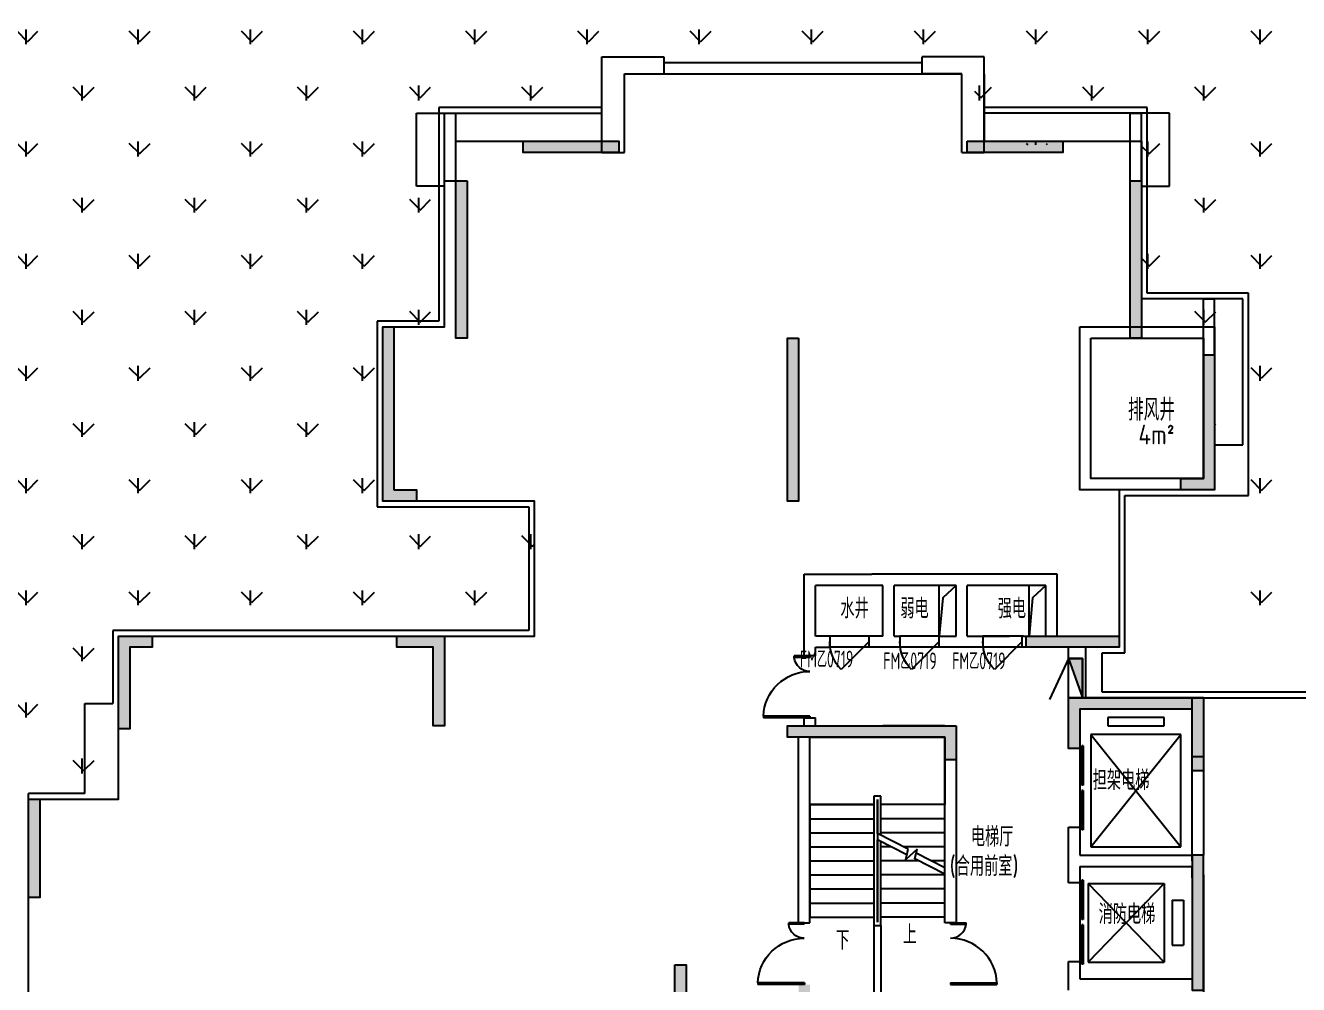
# Model space of a CAD drawing. Header units: millimetres. Extents: x 36720183 to 38160956, y 58934012 to 60388477.
# Drawn here: x 37562998 to 37585645, y 59435914 to 59452975 of the extents above; entities that cross this region are included whole.
import ezdxf

# ---------------------------------------------------------------- set-up
doc = ezdxf.new("R2010")
doc.units = ezdxf.units.MM
doc.header["$LTSCALE"] = 1000
doc.header["$MEASUREMENT"] = 0
doc.linetypes.add('DASH', pattern=[0.35, 0.25, -0.1])
for name, color, linetype in [('@ 绿化', 8, 'Continuous'), ('C_Hatch', 41, 'Continuous'), ('C_Wall', 6, 'Continuous'), ('DIM_SYMB', 3, 'Continuous'), ('EVTR', 2, 'Continuous'), ('j-建筑提资说明', 5, 'Continuous'), ('PUB_TEXT', 7, 'Continuous'), ('STAIR', 2, 'Continuous'), ('TEXT', 1, 'Continuous'), ('WALL', 4, 'Continuous'), ('WINDOW', 2, 'Continuous'), ('WINDOW_TEXT', 3, 'Continuous'), ('X-A4-4F-PLAN$0$水X-EQU', 1, 'Continuous'), ('X-A4-4F-PLAN$0$洞', 5, 'Continuous'), ('上空', 8, 'Continuous'), ('裙楼挑廊', 7, 'Continuous')]:
    doc.layers.add(name, color=color, linetype=linetype)
doc.styles.add('_TCH_DIM', font='SIMPLEX', dxfattribs={"bigfont": 'GBCBIG'})
doc.styles.get("Standard").update_dxf_attribs({"font": 'gbenor.shx', "bigfont": 'gbcbig.shx'})
pattern_1 = [(90, (0, 0), (-997.7954749999999, 997.7954750000001), [264.58066, -1731.01015]), (45, (0, 0), (-997.7961550815103, 997.7961550815104), [264.58066, -1146.51615]), (135, (0, 0), (-997.7961550815104, -997.7961550815103), [264.58066, -1146.51615])]

# ---------------------------------------------------------------- blocks, each defined once
blk = doc.blocks.new('gj1-0107')
at = {"layer": 'WALL', "color": 2}
for points in [[(42944471.51346558, 57734946.38774766), (42946871.51344523, 57734946.38774766), (42946871.51344547, 57732046.3878855), (42944471.51346583, 57732046.3878855)], [(42944671.51346559, 57734746.38774766), (42946671.51344524, 57734746.38774766), (42946671.51344546, 57732246.3878855), (42944671.51346581, 57732246.3878855)]]:
    blk.add_lwpolyline(points, close=True, dxfattribs=at)
at = {"layer": 'j-建筑提资说明', "color": 2, "insert": (42946159.91054866, 57733204.87654147), "char_height": 350, "width": 661.7919815480709, "attachment_point": 3}
blk.add_mtext('4m²', dxfattribs=at)
at = {"layer": 'PUB_TEXT', "color": 2}
blk.add_text('排风井', height=385.8156028368794, dxfattribs=at).set_placement((42945330.63706208, 57733277.7920032))
blk = doc.blocks.new('$DorLib2D$00000225')
at = {"color": 0}
for p, q in [((0.4750000000000032, -0.001447885298549778), (0.4750000000000032, 0.7521225008925327)), ((0.4750000000000032, 0.7521225008925327), (0.5000000000000036, 0.7521225008925363)), ((0.5000000000000036, -0.001447885298549778), (0.5000000000000036, 0.7521225008925363)), ((-0.4999999999999982, -3.552713678800501e-15), (-0.5, 0.252035990386009)), ((-0.4750000000000014, 0.252035990386009), (-0.5, 0.252035990386009)), ((-0.4749999999999996, -3.552713678800501e-15), (-0.4750000000000014, 0.252035990386009)), ((-0.4749999999999996, -3.552713678800501e-15), (-0.4999999999999947, -3.552713678800501e-15)), ((0.4750000000000032, -0.001447885298549778), (0.4999999999999929, -0.001447885298549778))]:
    blk.add_line(p, q, dxfattribs=at)
for centre, radius, start, end in [((0.5046168020419071, -0.001920809357812914), 0.7546247204382253, 92.24926861260724, 179.7237749158362), ((-0.5007908120542499, 0.002572563917482285), 0.2507930763238999, 359.7898704778746, 84.09743784757413)]:
    blk.add_arc(centre, radius, start, end, dxfattribs=at)
blk = doc.blocks.new('$DORLIB2D$00000127')
at = {"color": 0, "linetype": 'Continuous'}
for p, q in [((-0.03333333333284827, 0.79489831543669), (-0.5333333333328483, 0.79489831543669)), ((-0.5333333333328483, 0.79489831543669), (-0.5333333333328483, 0.6904056441872441)), ((-0.03333333333284827, 0.6904056441872441), (-0.5333333333328483, 0.6904056441872441)), ((-0.03333333333284827, 0.79489831543669), (-0.03333333333284827, 0.6904056441872441)), ((0.03333333333284827, 0.79489831543669), (0.03333333333284827, 0.6904056441872441)), ((0.5333333333328483, 0.79489831543669), (0.03333333333284827, 0.79489831543669)), ((0.5333333333328483, 0.6904056441872441), (0.03333333333284827, 0.6904056441872441)), ((0.5333333333328483, 0.79489831543669), (0.5333333333328483, 0.6904056441872441)), ((0.5, 0.4999999999999787), (-0.5, 0.4999999999999787))]:
    blk.add_line(p, q, dxfattribs=at)
blk = doc.blocks.new('$DorLib2D$00000114')
at = {"color": 0}
blk.add_line((0.4999999999999964, 3.552713678800501e-15), (-0.2071067811864751, 0.7071067811864857), dxfattribs=at)
blk.add_arc((0.5000000000013856, -1.154631945610163e-12), 1.000000000001696, 135, 180, dxfattribs=at)
blk = doc.blocks.new('X-A4-4F-PLAN$0$A$C331B4B6F')
at = {"layer": 'X-A4-4F-PLAN$0$水X-EQU'}
blk.add_hatch(color=256, dxfattribs=at).paths.add_polyline_path([(-208.3333333283663, -272.191322632134), (258.3333333358169, -438.8591750822961), (-208.3333333283663, -438.8591750822961)])
blk.add_line((-208.3333333283663, -272.1925084143877), (278.6815788820386, -45.37597052007914), dxfattribs=at)
blk.add_lwpolyline([(-208.3333333283663, -272.1925084143877), (-208.3333333283663, -438.8591750822961), (258.3333333358169, -438.8591750822961), (258.3333333358169, -272.1925084143877)], close=True, dxfattribs=at)
at = {"layer": 'X-A4-4F-PLAN$0$洞'}
blk.add_lwpolyline([(-208.3333333283663, -272.191322632134), (258.3333333358169, -438.8591750822961), (-208.3333333283663, -438.8591750822961)], close=True, dxfattribs=at)
blk.add_lwpolyline([(-208.3318923041224, -272.1918372884393), (258.3333333358169, -438.8591750822961)], dxfattribs=at)
blk = doc.blocks.new('xfgvdf23')
at = {"layer": 'C_Hatch'}
h = blk.add_hatch(color=256, dxfattribs=at)
h.paths.add_polyline_path([(11816642.66658923, 374173.9561361347), (11816642.66658923, 374373.9561361347), (11816442.66658923, 374373.9561361347), (11816442.66658923, 373973.9561361347), (11818042.66649386, 373973.9561361347), (11818042.66649386, 374173.9561361347)])
h.paths.add_polyline_path([(11820492.6665896, 380573.9561362627), (11822142.66658923, 380573.9561362627), (11822142.66658923, 380373.9561362248), (11820492.6665896, 380373.9561362248)])
h.paths.add_polyline_path([(11835142.66658998, 371973.9565174661), (11835142.66658998, 372173.9565174661), (11835542.66658998, 372173.9565174661), (11835542.66658998, 375073.871449717), (11835742.66658998, 375073.871449717), (11835742.66658998, 371973.9565174661)])
h.paths.add_polyline_path([(11823442.62539087, 378173.9561211881), (11823442.66658942, 379273.9561359963), (11821442.66658942, 379273.9561359963), (11821442.66658942, 378573.9563267312), (11821242.66658942, 378573.9563267312), (11821242.66658942, 379273.9561359963), (11821242.66658942, 379473.9561359963), (11821442.66658942, 379473.9561359963), (11823642.66658942, 379473.9561359963), (11823642.62539087, 378173.9561211881)])
h.paths.add_polyline_path([(11825642.74898688, 379473.9561361516), (11826242.74898688, 379473.9561361516), (11826242.74898688, 379273.9561361516), (11825842.74898688, 379273.9561361516), (11825842.74898688, 377824.0461628518), (11825642.74898688, 377824.0461628518)])
h.paths.add_polyline_path([(11820542.66658942, 362873.9561359963), (11820542.66658942, 363473.9568989358), (11820342.66658942, 363473.9568989358), (11820342.66658942, 363073.9561359963), (11818842.66657824, 363073.9561359956), (11818842.66657824, 362873.9561359956)])
h.paths.add_polyline_path([(11816442.66658942, 369573.9568989358), (11816442.66658942, 369373.9568989358), (11816042.66658942, 369373.9568989358), (11816042.66658942, 367373.9561359509), (11815842.66658942, 367373.9561359509), (11815842.66658942, 369573.9568989358)])
h.paths.add_polyline_path([(11823442.66658942, 376673.9563267312), (11823442.66658942, 374273.9564220986), (11823642.66658942, 374273.9564220986), (11823642.66658942, 376673.9563267312)])
h.paths.add_polyline_path([(11804342.66658942, 380573.9561359963), (11804942.66658942, 380573.9561359963), (11804942.66658942, 380373.9561359963), (11804542.66658942, 380373.9561359963), (11804542.66658942, 378923.9563267312), (11804342.66658942, 378923.9563267312)])
h.paths.add_polyline_path([(11810542.70054516, 388673.9561365116), (11810542.66658942, 385873.9561360895), (11810342.66658942, 385873.9561360895), (11810342.70054516, 388673.9561365116)])
h.paths.add_polyline_path([(11811542.66659003, 389373.9561358233), (11813242.66658941, 389373.9561360895), (11813242.66658941, 389173.9561360895), (11811542.66659003, 389173.9561358233)])
h.paths.add_polyline_path([(11809242.66658987, 383173.9561400376), (11809642.66658987, 383173.9561400376), (11809642.66658987, 382973.9561400376), (11809042.66658987, 382973.9561400376), (11809042.66660495, 386073.9561362763), (11809242.66660495, 386073.9561362763)])
h.paths.add_polyline_path([(11836942.50179369, 381023.896502029), (11836942.58419119, 379273.9811884634), (11837142.58419119, 379273.9811884634), (11837142.50179369, 381023.896502029)])
h.paths.add_polyline_path([(11833642.50179444, 381023.8965019806), (11833042.50179444, 381023.8965019806), (11833042.50179444, 379273.9811735417), (11833242.50179444, 379273.9811735417), (11833242.50179444, 380823.8965019806), (11833642.50179444, 380823.8965019806)])
h.paths.add_polyline_path([(11822542.66658942, 388673.9561362769), (11822542.66658942, 385873.9561359963), (11822342.66658942, 385873.9561359963), (11822342.66658942, 388673.9561362769)])
h.paths.add_polyline_path([(11823642.66658942, 385573.9561362762), (11823842.66658942, 385573.9561362762), (11823842.66658942, 383173.9561359963), (11823242.66658942, 383173.9561359963), (11823242.66658942, 383373.9561359963), (11823642.66658942, 383373.9561359963)])
h.paths.add_polyline_path([(11830142.66658979, 379473.9561361516), (11830142.66658979, 377824.0461628518), (11829942.66658979, 377824.0461628518), (11829942.66658979, 379473.9561361516)])
h.paths.add_polyline_path([(11837142.74898688, 376623.8714020333), (11837142.74898688, 374873.871449717), (11836942.74898688, 374873.871449717), (11836942.74898688, 376623.8714020333)])
h.paths.add_polyline_path([(11819442.66658942, 389373.9561359963), (11821142.6665896, 389373.9561359963), (11821142.6665896, 389173.9561359963), (11819442.66658942, 389173.9561359963)])
h.paths.add_polyline_path([(11818542.66658942, 372173.9565174661), (11820142.66658942, 372173.9565174661), (11820142.66658942, 371973.9565174661), (11818542.66658942, 371973.9565174661)])
h.paths.add_polyline_path([(11827742.66353766, 372173.9565174661), (11830242.66353766, 372173.9565174661), (11830242.66353766, 371973.9565174661), (11827742.66353766, 371973.9565174661)])
h.paths.add_polyline_path([(11819242.66658942, 378973.9563267312), (11819242.66658942, 378373.9563267312), (11819042.66658942, 378373.9563267312), (11819042.66658942, 378773.9563267312), (11816242.66658942, 378773.9563267312), (11816242.66658942, 378973.9563267312)])
h.paths.add_polyline_path([(11816442.66658942, 385873.9561402246), (11816442.66658942, 382973.9561402246), (11816242.66658942, 382973.9561402246), (11816242.66658942, 385873.9561402246)])
h.paths.add_polyline_path([(11830942.66353766, 366773.9568989358), (11830942.66649694, 363573.9561359956), (11830742.66649694, 363573.9561359956), (11830742.66353766, 366773.9568989358)])
h.paths.add_polyline_path([(11831842.66353766, 369373.9568989358), (11831442.66964118, 369373.9568989358), (11831442.66964118, 369573.9568989358), (11832042.66353766, 369573.9568989358), (11832042.66353766, 367373.9561359509), (11831842.66353766, 367373.9561359509)])
h.paths.add_polyline_path([(11827342.66353766, 370473.9565174661), (11829342.66353766, 370473.9565174661), (11829342.66353766, 370273.9565174661), (11827342.66353766, 370273.9565174661)])
h.paths.add_polyline_path([(11818542.66658942, 370473.9565174661), (11820542.66658942, 370473.9565174661), (11820542.66658942, 370273.9565174661), (11818542.66658942, 370273.9565174661)])
h.paths.add_polyline_path([(11817142.66658942, 366773.9568989358), (11817142.66658942, 363573.9561359956), (11816942.66658942, 363573.9561359956), (11816942.66658942, 366773.9568989358)])
h.paths.add_polyline_path([(11814242.66658942, 374723.9561387908), (11814442.66658942, 374723.9561387908), (11814442.66658942, 373073.9565174661), (11813842.66658942, 373073.9565174661), (11813842.66658942, 373273.9565174661), (11814242.66658942, 373273.9565174661)])
h.paths.add_polyline_path([(11807042.66658942, 373273.9565174661), (11807042.66658942, 371523.9565174661), (11806842.66658942, 371523.9565174661), (11806842.66658942, 373273.9565174661)])
h.paths.add_polyline_path([(11802942.66658942, 377673.9563267312), (11802942.66658942, 375923.9564280591), (11802742.66658942, 375923.9564280591), (11802742.66658942, 377673.9563267312)])
h.paths.add_polyline_path([(11802942.66658942, 371723.9565174661), (11803342.66658942, 371723.9565174661), (11803342.66658942, 371523.9565174661), (11802742.66658942, 371523.9565174661), (11802742.66658942, 373173.9565174661), (11802942.66658942, 373173.9565174661)])
h.paths.add_polyline_path([(11810142.79476325, 380573.9465992532), (11810142.79476325, 378973.9465992532), (11809942.79476325, 378973.9465992532), (11809942.79476325, 380373.9465992532), (11809292.66658979, 380373.9561387698), (11809292.66658979, 380573.9561387698)])
h.paths.add_polyline_path([(11827342.66658942, 362873.9561359963), (11829042.66657768, 362873.9561359956), (11829042.66657768, 363073.9561359956), (11827542.66658942, 363073.9561359963), (11827542.66658942, 363473.9568989358), (11827342.66658942, 363473.9568989358)])
at = {"layer": 'C_Wall'}
for points in [[(11811542.66659003, 389373.9561358233), (11813242.66658941, 389373.9561360895), (11813242.66658941, 389173.9561360895), (11811542.66659003, 389173.9561358233)], [(11819442.66658942, 389373.9561359963), (11821142.6665896, 389373.9561359963), (11821142.6665896, 389173.9561359963), (11819442.66658942, 389173.9561359963)], [(11810542.70054516, 388673.9561365116), (11810542.66658942, 385873.9561360895), (11810342.66658942, 385873.9561360895), (11810342.70054516, 388673.9561365116)], [(11822542.66658942, 388673.9561362769), (11822542.66658942, 385873.9561359963), (11822342.66658942, 385873.9561359963), (11822342.66658942, 388673.9561362769)], [(11809242.66658987, 383173.9561400376), (11809642.66658987, 383173.9561400376), (11809642.66658987, 382973.9561400376), (11809042.66658987, 382973.9561400376), (11809042.66660495, 386073.9561362763), (11809242.66660495, 386073.9561362763)], [(11816442.66658942, 385873.9561402246), (11816442.66658942, 382973.9561402246), (11816242.66658942, 382973.9561402246), (11816242.66658942, 385873.9561402246)], [(11823642.66658942, 385573.9561362762), (11823842.66658942, 385573.9561362762), (11823842.66658942, 383173.9561359963), (11823242.66658942, 383173.9561359963), (11823242.66658942, 383373.9561359963), (11823642.66658942, 383373.9561359963)], [(11804342.66658942, 380573.9561359963), (11804942.66658942, 380573.9561359963), (11804942.66658942, 380373.9561359963), (11804542.66658942, 380373.9561359963), (11804542.66658942, 378923.9563267312), (11804342.66658942, 378923.9563267312)], [(11810142.79476325, 380573.9465992532), (11810142.79476325, 378973.9465992532), (11809942.79476325, 378973.9465992532), (11809942.79476325, 380373.9465992532), (11809292.66658979, 380373.9561387698), (11809292.66658979, 380573.9561387698)], [(11820492.6665896, 380573.9561362627), (11822142.66658923, 380573.9561362627), (11822142.66658923, 380373.9561362248), (11820492.6665896, 380373.9561362248)], [(11819242.66658942, 378973.9563267312), (11819242.66658942, 378373.9563267312), (11819042.66658942, 378373.9563267312), (11819042.66658942, 378773.9563267312), (11816242.66658942, 378773.9563267312), (11816242.66658942, 378973.9563267312)], [(11802942.66658942, 377673.9563267312), (11802942.66658942, 375923.9564280591), (11802742.66658942, 375923.9564280591), (11802742.66658942, 377673.9563267312)], [(11814242.66658942, 374723.9561387908), (11814442.66658942, 374723.9561387908), (11814442.66658942, 373073.9565174661), (11813842.66658942, 373073.9565174661), (11813842.66658942, 373273.9565174661), (11814242.66658942, 373273.9565174661)]]:
    blk.add_lwpolyline(points, close=True, dxfattribs=at)
for points in [[(11823442.62539087, 378173.9561211881), (11823442.66658942, 379273.9561359963), (11821442.66658942, 379273.9561359963), (11821442.66658942, 378573.9563267312), (11821242.66658942, 378573.9563267312), (11821242.66658942, 379273.9561359963), (11821242.66658942, 379473.9561359963), (11821442.66658942, 379473.9561359963), (11821442.66658942, 379473.9561359963), (11823642.66658942, 379473.9561359963), (11823642.62539087, 378173.9561211881), (11823442.62539087, 378173.9561211881)], [(11823442.66658942, 376673.9563267312), (11823442.66658942, 374273.9564220986), (11823642.66658942, 374273.9564220986), (11823642.66658942, 376673.9563267312), (11823442.66658942, 376673.9563267312)]]:
    blk.add_lwpolyline(points, dxfattribs=at)
blk = doc.blocks.new('sd14esdf126723rwvgfwed')
at = {"color": 6}
for points in [[(12210593.1691044, 360356.8482212499), (12213193.23040749, 360356.8482210413), (12213193.23040749, 361553.86707367)], [(12213593.23040751, 361556.8484118804), (12219593.23040788, 361556.8484118804)], [(12219993.06562362, 361553.8670736849), (12219993.23040751, 361553.8670736849), (12219993.23040751, 360356.8482209966), (12222793.2304077, 360356.8482209966), (12222793.23040789, 357056.8482212797), (12223893.06562319, 357056.8482212797)], [(12209492.96945935, 357056.8482209966), (12210393.33391035, 357056.8482209966), (12210393.33391035, 360356.8482209966)], [(12208693.31280473, 344056.848221153), (12207293.31279488, 344056.848221153), (12207293.31279507, 342506.8482210636), (12202993.31279488, 342506.8485998288), (12202993.31279488, 348656.8484090939), (12204593.31279488, 348656.8484090939), (12204593.31279488, 351556.8482183591), (12211993.31279515, 351556.8482223526), (12211993.31279515, 353956.8482198417), (12209293.31279533, 353956.8482226357), (12209293.31279533, 357056.8482186422)], [(12224093.39519196, 354159.8295591921), (12222393.39519177, 354159.8295591921), (12222393.39519177, 351356.8482212201), (12221793.31279525, 351356.8482212275), (12221793.31279524, 350459.8295591921), (12225893.39519196, 350459.8295591921)]]:
    blk.add_lwpolyline(points, dxfattribs=at)
at = {"color": 6, "const_width": 10}
blk.add_lwpolyline([(12224093.23040745, 357059.8295594752), (12224093.39519196, 357059.8295594752)], dxfattribs=at)
at = {"layer": 'DIM_SYMB', "color": 6}
for points in [[(12217493.31279506, 346431.8482209966, 0, 0, 0), (12217493.31279506, 349156.8482208624, 0, 0, 0), (12218693.31279524, 349156.8482208624, 0, 0, 0), (12218693.31279524, 348106.8482210487, 80.00000000000001, 0, 0), (12218693.31279524, 347806.8482209966, 0, 0, 0)], [(12218693.31279524, 346431.8482209966, 0, 0, 0), (12218693.31279524, 347256.8482209519, 80.00000000000001, 0, 0), (12218693.31279524, 347556.8482209966, 0, 0, 0)]]:
    blk.add_lwpolyline(points, format="xyseb", dxfattribs=at)
at = {"layer": 'EVTR', "color": 6}
for p, q in [((12222193.3127945, 350106.8482209072), (12222193.3127945, 349956.8482209966)), ((12223193.3127945, 350106.8482209072), (12222193.3127945, 350106.8482209072)), ((12222193.3127945, 349956.8482209966), (12223193.3127945, 349956.8482209966)), ((12223193.3127945, 349956.8482209966), (12223193.3127945, 350106.8482209072)), ((12221893.31279469, 349806.8482210934), (12221893.31279469, 347806.8482210934)), ((12223493.31279524, 349806.8482210934), (12221893.31279469, 349806.8482210934)), ((12221893.31279469, 349806.8482210934), (12223493.31279524, 347806.8482210934)), ((12221893.31279469, 347806.8482210934), (12223493.31279524, 349806.8482210934)), ((12223493.31279524, 347806.8482210934), (12223493.31279524, 349806.8482210934)), ((12221893.31279469, 347806.8482210934), (12223493.31279524, 347806.8482210934)), ((12221843.31330989, 347156.8481154814, 9375.00000021349), (12223193.31330952, 347156.8483357355, 9375.00000021349)), ((12221843.31332573, 347156.8481154814, 9375.00000021349), (12221843.31355483, 345756.8481155708, 9375.00000021349)), ((12221843.31330989, 347156.8481154814, 9375.00000021349), (12223193.31353863, 345756.8483358324, 9375.00000021349)), ((12223193.31330952, 347156.8483357355, 9375.00000021349), (12221843.31353807, 345756.8481155708, 9375.00000021349)), ((12223193.31330952, 347156.8483357355, 9375.00000021349), (12223193.31353863, 345756.8483358324, 9375.00000021349)), ((12223338.03629649, 346856.8483594432, 9375.00000021349), (12223338.03642687, 346056.8483593911, 9375.00000021349)), ((12223338.03629649, 346856.8483594432, 9375.00000021349), (12223538.03629667, 346856.8483920395, 9375.00000021349)), ((12223538.03631344, 346856.8483920395, 9375.00000021349), (12223538.03644382, 346056.8483919874, 9375.00000021349)), ((12223338.03642687, 346056.8483593911, 9375.00000021349), (12223538.03642706, 346056.8483919874, 9375.00000021349)), ((12221843.31353807, 345756.8481155708, 9375.00000021349), (12223193.31353863, 345756.8483358324, 9375.00000021349))]:
    blk.add_line(p, q, dxfattribs=at)
at = {"layer": 'STAIR', "color": 6}
for p, q in [((12216893.3127945, 348556.8482209966), (12216893.3127945, 349756.8482209519)), ((12216893.3127945, 349756.8482209519), (12219293.31279487, 349756.8482209519)), ((12216893.3127945, 348556.8482235596), (12216893.3127945, 349756.8482235149)), ((12219293.31279487, 349756.8482209519), (12219293.31279487, 348556.8482209966)), ((12216893.3127945, 348556.8482209966), (12216893.3127945, 346556.8482209966)), ((12216893.3127945, 348556.8482209966), (12218033.3127951, 348556.8482209966)), ((12218033.3127951, 348556.8482209966), (12216893.3127945, 348556.8482209966)), ((12216893.3127945, 348556.8482235596), (12216893.3127945, 346556.8482235596)), ((12218153.31279521, 348706.8482209072), (12218033.3127951, 348706.8482209072)), ((12218033.3127951, 348706.8482209072), (12218033.3127951, 346406.8482210934)), ((12218093.31279469, 348045.9683309346), (12218093.31279469, 348646.8482208475)), ((12218093.31279469, 348646.8482208475), (12218093.31279469, 348646.8482208475)), ((12218093.31279469, 348646.8482208475), (12218093.31279469, 348045.9683309346)), ((12218093.31279469, 348045.9683309346), (12218093.31279469, 348556.8482209966)), ((12218093.31279469, 348556.8482209966), (12218093.31279469, 346556.8482209966)), ((12218153.31279521, 348015.1763164997), (12218153.31279521, 348706.8482209072)), ((12219293.31279487, 348556.8482209966), (12218153.31279521, 348556.8482209966)), ((12219293.31279487, 348556.8482209966), (12218153.31279521, 348556.8482209966)), ((12219293.31279487, 347430.1280437559), (12219293.31279487, 348556.8482209966)), ((12216893.3127945, 348306.8482209966), (12218033.3127951, 348306.8482209966)), ((12219293.31279487, 348306.8482209966), (12218153.31279521, 348306.8482209966)), ((12216893.3127945, 348056.8482209966), (12218033.3127951, 348056.8482209966)), ((12218642.0506736, 347764.3559202626), (12218093.31279469, 348045.9683309346)), ((12218093.31279469, 346556.8482209966), (12218093.31279469, 347933.5683982447)), ((12218620.23117241, 347663.153760843), (12218093.31279469, 347933.5683982447)), ((12218093.31279469, 346466.8482209146), (12218093.31279469, 347933.5683982447)), ((12218093.31279469, 347933.5683982447), (12218093.31279469, 346466.8482209146)), ((12219293.31279487, 348056.8482209966), (12218153.31279521, 348056.8482209966)), ((12218153.31279521, 346406.8482210934), (12218153.31279521, 347902.7763838023)), ((12216893.3127945, 347806.8482209966), (12218033.3127951, 347806.8482209966)), ((12218340.23430326, 347806.8482209966), (12218153.31279521, 347806.8482209966)), ((12219293.31279487, 347806.8482209966), (12218559.25199703, 347806.8482209966)), ((12218799.93591119, 347764.6522733942), (12218602.68829611, 347581.7872383669)), ((12218602.68829611, 347581.7872383669), (12218642.0506736, 347764.3559202626)), ((12218762.32966256, 347590.2287818119), (12218799.93591119, 347764.6522733942)), ((12219293.31279487, 347430.1280437559), (12218784.14916375, 347691.4309412315)), ((12216893.3127945, 347556.8482209966), (12218033.3127951, 347556.8482209966)), ((12218827.37359253, 347556.8482209966), (12218153.31279521, 347556.8482209966)), ((12219293.31279487, 347317.7281110585), (12218762.32966256, 347590.2287818119)), ((12219293.31279487, 347556.8482209966), (12219046.3912863, 347556.8482209966)), ((12216893.3127945, 347306.8482209966), (12218033.3127951, 347306.8482209966)), ((12219293.31279487, 347306.8482209966), (12218153.31279521, 347306.8482209966)), ((12219293.31279487, 346556.8482209966), (12219293.31279487, 347317.7281110585)), ((12216893.3127945, 347056.8482209966), (12218033.3127951, 347056.8482209966)), ((12219293.31279487, 347056.8482209966), (12218153.31279521, 347056.8482209966)), ((12216893.3127945, 346806.8482209966), (12218033.3127951, 346806.8482209966)), ((12219293.31279487, 346806.8482209966), (12218153.31279521, 346806.8482209966)), ((12216893.3127945, 346556.8482209966), (12218033.3127951, 346556.8482209966)), ((12218093.31279469, 346556.8482209966), (12218093.31279469, 346556.8482209966)), ((12219293.31279487, 346556.8482209966), (12218153.31279521, 346556.8482209966)), ((12218033.3127951, 346406.8482210934), (12218153.31279521, 346406.8482210934)), ((12218093.31279469, 346466.8482209146), (12218093.31279469, 346466.8482209146))]:
    blk.add_line(p, q, dxfattribs=at)
at = {"layer": 'WALL', "color": 6}
for p, q in [((12213193.23040748, 360156.8482212499), (12213193.23040695, 361856.8484121561)), ((12213193.23040695, 361856.8484121561), (12214293.23040745, 361856.8484118804)), ((12214293.23040745, 361856.8484118804), (12214293.23040745, 361556.8484118804)), ((12219993.2304081, 361856.8484118655), (12218893.23040801, 361856.8484118804)), ((12218893.23040801, 361556.8484118804), (12218893.23040801, 361856.8484118804)), ((12219993.23040745, 360156.8482210487), (12219993.2304081, 361856.8484118655)), ((12213593.23040748, 360156.848221235), (12213593.23040811, 361556.8484121636)), ((12213593.23040811, 361556.8484121636), (12214293.23040745, 361556.8484118804)), ((12219593.23040748, 361556.8484118655), (12218893.23040801, 361556.8484118804)), ((12219593.23040745, 360156.8482211754), (12219593.23040748, 361556.8484118655)), ((12210393.33034086, 360856.8482211977), (12210593.33034085, 360856.8496489897)), ((12210393.33890761, 359656.8482216597), (12210393.33034086, 360856.8482211977)), ((12210593.33890761, 359656.8496494517), (12210593.33034085, 360856.8496489897)), ((12222593.31280492, 359656.8482214287), (12222593.31280492, 360856.8482211977)), ((12222593.31280492, 360856.8482211977), (12222793.31280492, 360856.8482211977)), ((12222793.31280492, 359656.8482214287), (12222793.31280492, 360856.8482211977)), ((12213193.23040748, 360156.8482212499), (12213593.23040748, 360156.848221235)), ((12219593.23040745, 360156.8482211754), (12219993.23040745, 360156.8482210487)), ((12210393.33890761, 359656.8482216597), (12210593.33890761, 359656.8496494517)), ((12222593.31280492, 359656.8482214287), (12222793.31280492, 359656.8482214287)), ((12223893.23040745, 356556.8482214287), (12223893.23040745, 357556.8482211456)), ((12223893.23040745, 357556.8482211456), (12224093.23040745, 357556.8482211456)), ((12224093.23040745, 356556.8482214287), (12224093.23040745, 357556.8482211456)), ((12223893.23040745, 356556.8482214287), (12224093.23040745, 356556.8482214287)), ((12216793.31279524, 352656.8482210934), (12217993.31279506, 352656.8482210934)), ((12216793.31279524, 351556.8482210487), (12216793.31279524, 352656.8482210934)), ((12219393.3127945, 352656.8482210934), (12217993.31279506, 352656.8482210934)), ((12221293.31279506, 352656.8482210934), (12219393.3127945, 352656.8482210934)), ((12221293.31279506, 351556.8482209966), (12221293.31279506, 352656.8482210934)), ((12218193.3127945, 352456.8482209072), (12216993.31279524, 352456.8482209072)), ((12216993.31279524, 351556.8482210487), (12216993.31279524, 352456.8482209072)), ((12218193.3127945, 351556.8482210487), (12218193.3127945, 352456.8482209072)), ((12218393.31279469, 351556.8482209966), (12218393.31279469, 352456.8482209072)), ((12219493.31279487, 352456.8482209072), (12218393.31279469, 352456.8482209072)), ((12219193.31279487, 351556.8482210487), (12219193.31279487, 352456.8482209072)), ((12219493.31279487, 351556.8482209966), (12219493.31279487, 352456.8482209072)), ((12221093.31279506, 352456.8482209072), (12219693.31279506, 352456.8482209072)), ((12219693.31279506, 351556.8482209966), (12219693.31279506, 352456.8482209072)), ((12220793.31279506, 351556.8482210487), (12220793.31279506, 352456.8482209072)), ((12221093.31279506, 351556.8482209966), (12221093.31279506, 352456.8482209072)), ((12216793.31279543, 351202.5295116529), (12216793.31279543, 351556.8482210487)), ((12217245.73141352, 351556.8482210487), (12216993.31279524, 351556.8482210487)), ((12217245.73141352, 351556.8482212797), (12217245.73141352, 351356.8482213244)), ((12218193.3127945, 351556.8482210487), (12217945.73141371, 351556.8482210487)), ((12217945.73141371, 351356.8482213244), (12217945.73141371, 351556.8482212797)), ((12218393.31279469, 351556.8482209966), (12218493.31279562, 351556.8482209966)), ((12218493.31279562, 351556.8482209966), (12218493.31279562, 351356.8482210487)), ((12219193.31279487, 351356.8482210487), (12219193.31279487, 351556.8482209966)), ((12219193.31279487, 351556.8482209966), (12219493.31279487, 351556.8482209966)), ((12219693.31279506, 351556.8482210487), (12220445.73141371, 351556.8482209966)), ((12219969.52210438, 351556.8482210189), (12219969.52210438, 351356.8482210711)), ((12220669.52210457, 351356.8482210711), (12220669.52210457, 351556.8482210189)), ((12220693.31279506, 351556.8482209966), (12220669.52210364, 351556.8482210711)), ((12220693.31279506, 351556.8482209966), (12221093.31279506, 351556.8482210115)), ((12216993.31279543, 351202.5295116529), (12216993.31279543, 351356.8482210487)), ((12216993.31279543, 351356.8482210487), (12217245.73141259, 351356.8482210487)), ((12218393.31279506, 351356.8482210487), (12217945.73141371, 351356.8482210487)), ((12218493.31279562, 351356.8482210487), (12218393.31279506, 351356.8482210487)), ((12219593.3127945, 351356.8482210934), (12219193.31279487, 351356.8482210487)), ((12220445.73141371, 351356.8482210487), (12219593.3127945, 351356.8482210934)), ((12221793.31279524, 351356.8482210338), (12220669.52210364, 351356.8482210711)), ((12221793.31279524, 351356.8482209742), (12221793.31279524, 350456.8482209966)), ((12216993.31279562, 351202.5295116529), (12216793.31279543, 351202.5295116529)), ((12223893.31279469, 350456.8482209966), (12221693.3127945, 350456.8482209966)), ((12223693.31279506, 347556.8482210934), (12223693.31279506, 350456.8482209966)), ((12223893.31279469, 350456.8482207656), (12223893.31279469, 347656.8484115005)), ((12221493.31279524, 349556.8482210934), (12221493.31279524, 350356.8482209072)), ((12223693.3127945, 350256.8482210487), (12221693.3127945, 350256.8482210487)), ((12221693.3127945, 350256.8482210487), (12221693.3127945, 349556.8482210934)), ((12223693.3127945, 347656.8482209519), (12223693.3127945, 350256.8482210487)), ((12216793.31253339, 349956.8484115005), (12216793.31279543, 350102.529511787)), ((12216793.31279543, 350102.529511787), (12216993.31279562, 350102.529511787)), ((12216993.31253339, 349956.8484115005), (12216993.31279543, 350102.529511787)), ((12219293.31279487, 349956.8482209072), (12218193.31279431, 349956.8482209072)), ((12216693.31279469, 346456.8482209966), (12216693.31279524, 349756.8482235149)), ((12219293.31279487, 349756.8482209519), (12216893.3127945, 349756.8482209519)), ((12216893.3127945, 346456.8482209966), (12216893.3127945, 349756.8482209519)), ((12216893.3127945, 346556.8482235596), (12216893.3127945, 349756.8482235149)), ((12219293.31279487, 346456.8482210487), (12219293.31279487, 349756.8482209519)), ((12219493.31279506, 349856.8482210487), (12219493.31279506, 346456.8482210487)), ((12221693.3127945, 349556.8482210934), (12221493.31279524, 349556.8482210934)), ((12223893.31279469, 349406.8482209519), (12223693.31279543, 349406.8482209519)), ((12221493.31279524, 347556.8482210934), (12221493.31279524, 348156.8482209519)), ((12221493.31279524, 348156.8482209519), (12221693.3127945, 348156.8482209519)), ((12221693.3127945, 348156.8482209519), (12221693.3127945, 347656.8482209519)), ((12221693.3127945, 347656.8482209519), (12223693.3127945, 347656.8482209519)), ((12221493.31279524, 347167.6306134164), (12221493.31279524, 347556.8482210934)), ((12221693.3127945, 347456.8482209966), (12223693.3127945, 347456.8482209966)), ((12221693.3127945, 347456.8482209966), (12221693.3127945, 347167.6306134164)), ((12223693.3127945, 347256.8482210487), (12223693.3127945, 347456.8482209966)), ((12223693.3127945, 347246.1700363606), (12223693.3127945, 345456.8482209966)), ((12223893.31279469, 347306.8482208624), (12223893.31279469, 344806.848221004)), ((12221693.3127945, 347167.6306134164), (12221493.31279524, 347167.6306134164)), ((12216893.3127945, 346456.8482209966), (12216893.3127945, 346556.8482235596)), ((12216693.31279524, 346456.8482209966), (12216893.3127945, 346456.8482209966)), ((12218033.3127951, 346406.8482210934), (12218033.31279533, 345156.8482210413)), ((12218153.31279521, 346406.8482210934), (12218153.31279544, 345156.8482210636)), ((12219493.31279506, 346456.8482210487), (12219293.31279487, 346456.8482210487)), ((12221493.31279524, 345256.8482210487), (12221493.31279524, 345767.6306132749)), ((12221493.31279524, 345767.6306132749), (12221693.3127945, 345767.6306132749)), ((12221693.3127945, 345767.6306132749), (12221693.3127945, 345456.8482209966)), ((12221693.3127945, 345456.8482209966), (12222093.31074317, 345456.8482209966)), ((12222093.31074317, 345456.8482209966), (12223693.3127945, 345456.8482209966))]:
    blk.add_line(p, q, dxfattribs=at)
at = {"layer": 'WINDOW', "color": 6, "linetype": 'DASH', "ltscale": 1000}
for p, q in [((12214293.23040745, 361756.8482211009), (12218893.23040801, 361756.8482211009)), ((12202993.39519233, 348656.8484115005), (12202993.31279562, 348756.8484115005))]:
    blk.add_line(p, q, dxfattribs=at)
at = {"layer": 'WINDOW', "color": 6}
for p, q in [((12217945.73141278, 351556.8482213244), (12217245.73141352, 351556.8482212797)), ((12219193.31279487, 351556.8482210487), (12218493.31279562, 351556.8482209966)), ((12220669.52210364, 351556.8482210711), (12219969.52210438, 351556.8482210189)), ((12217945.73141278, 351356.8482213244), (12217245.73141352, 351356.8482213244)), ((12219193.31279487, 351356.8482210487), (12218493.31279562, 351356.8482210487)), ((12220669.52210364, 351356.8482210711), (12219969.52210438, 351356.8482210711)), ((12221493.31279469, 350456.8482207656), (12221493.31279477, 351356.8482210189))]:
    blk.add_line(p, q, dxfattribs=at)
at = {"layer": 'WINDOW', "color": 6, "linetype": 'DASH', "ltscale": 1000}
for points in [[(12213193.23040745, 360956.8482211977), (12210293.33336911, 360956.8482211977), (12210293.23343533, 357156.8482211456), (12209193.23040783, 357156.8482211456), (12209193.23040783, 353856.8482224941)], [(12210393.23040708, 359556.8482213393), (12209893.23040708, 359556.8482213393), (12209893.23040708, 360856.8482211977), (12213193.23040745, 360856.8482211977)], [(12225893.31280473, 350556.8482209146), (12222093.31280454, 350556.8482211381), (12222093.31280455, 351256.8482210934), (12222493.22746416, 351256.8482211381), (12222493.30986181, 354056.8482209146), (12224193.31280473, 354056.8482209146), (12224693.23040764, 354056.8482209146), (12224693.23040764, 354856.8482211009), (12224693.23040764, 357656.8482211456), (12222893.23040745, 357656.8482211456), (12222893.23040745, 360956.8482211977), (12219993.23040767, 360956.8482211977)], [(12222793.23040745, 359556.8482211009), (12223293.23040745, 359556.8482211009), (12223293.23040745, 360856.8482211977), (12219993.23040796, 360856.8482211977)], [(12224093.23040745, 354956.8482211009), (12224593.23040764, 354956.8482211009), (12224593.23040764, 357556.8482211456), (12222793.23040745, 357556.8482211456)], [(12223493.23040745, 354156.8482209146), (12222393.31280454, 354156.8482209146), (12222393.31280454, 351356.8482211232)], [(12209193.23040783, 353856.8482224941), (12211893.312805, 353856.8482224941), (12211893.312805, 351656.848224856), (12205193.39519233, 351656.848224856)], [(12205193.39519233, 351656.8482217044), (12204493.23040745, 351656.8482210934), (12204493.2673436, 350356.8595851287)], [(12203993.39519233, 348756.8484115005), (12203993.39519233, 350356.8453824297), (12204493.2673436, 350356.8595851287)], [(12203993.39519233, 348756.8484115005), (12202993.39519233, 348756.8484115005)]]:
    blk.add_lwpolyline(points, dxfattribs=at)
at = {"layer": '上空', "color": 6}
for points in [[(12219493.31279487, 352456.8482209072), (12219255.6604748, 352234.553671129), (12219193.31279487, 351556.8482209966)], [(12221093.31279506, 352456.8482209072), (12220855.66047499, 352234.553671129), (12220793.31279506, 351556.8482209966)]]:
    blk.add_lwpolyline(points, dxfattribs=at)
at = {"layer": 'WALL', "color": 6}
blk.add_blockref('xfgvdf23', (400250.6250986308, -29017.10791730881), dxfattribs=at)
at = {"layer": 'WINDOW', "color": 6}
for name, p, xscale, yscale, zscale, rotation in [('$DorLib2D$00000114', (12217595.73141408, 351456.8482209072), -700.0000000000001, 700.0000000000001, -700.0000000000001, 180), ('$DorLib2D$00000114', (12218843.31279524, 351456.8482209072), -700.0000000000001, 700.0000000000001, -700.0000000000001, 180), ('$DorLib2D$00000114', (12220319.52210401, 351456.8482209295), -700.0000000000001, 700.0000000000001, -700.0000000000001, 180), ('$DorLib2D$00000225', (12216893.31279552, 350652.5295116529), -1100, 1100, 1100, 90), ('$DORLIB2D$00000127', (12221593.31279487, 348856.8482209072), -1400, 200, 1400, 270), ('$DORLIB2D$00000127', (12221593.31279487, 346467.6306134611), -1400, 200, 1400, 270), ('$DorLib2D$00000225', (12216793.3127958, 345906.8482209966), -1100, 1100, -1100, 90), ('$DorLib2D$00000225', (12219393.3127945, 345906.8482209966), 1100, 1100, -1100, 270)]:
    blk.add_blockref(name, p, dxfattribs=dict(at, xscale=xscale, yscale=yscale, zscale=zscale, rotation=rotation))
at = {"layer": 'X-A4-4F-PLAN$0$水X-EQU', "color": 6, "xscale": -1.5, "yscale": 1.5, "zscale": 1.5, "rotation": 90}
blk.add_blockref('X-A4-4F-PLAN$0$A$C331B4B6F', (12221085.02403206, 350844.348220773), dxfattribs=at)
at = {"layer": 'PUB_TEXT', "color": 6, "style": '_TCH_DIM'}
for s, p in [('下', (12217353.68513516, 345976.8482209221)), ('上', (12218551.82343303, 346076.8482209221))]:
    blk.add_text(s, height=337.5886524822695, dxfattribs=at).set_placement(p)
at = {"layer": 'TEXT', "color": 6}
for s, p in [('水井', (12217436.21786363, 351870.8538956046)), ('弱电', (12218502.59722841, 351870.8538956046)), ('强电', (12220234.69513224, 351870.8538956046)), ('担架电梯', (12221925.05724, 348817.0103674382, -9375.00000021349)), ('电梯厅', (12219757.6596824, 347811.3923385367)), ('(合用前室)', (12219377.09066905, 347287.892338641)), ('消防电梯', (12222030.06665616, 346434.648301512, -9375.00000021349))]:
    blk.add_text(s, height=350, dxfattribs=at).set_placement(p)
at = {"layer": 'WINDOW_TEXT', "color": 6, "width": 0.7}
for p in [(12216715.19383404, 350996.9819311947), (12218198.0330984, 350964.503073059), (12219424.3031122, 350964.503073059)]:
    blk.add_text('FM乙0719', height=300, dxfattribs=at).set_placement(p)
blk = doc.blocks.new('D9D10scpm')
at = {"layer": 'WALL'}
for points in [[(580439.3437055051, -173856.9438319355), (582839.343685165, -173856.9438319355), (582839.3436854035, -176756.9436940998), (580439.3437057585, -176756.9436940998)], [(580639.34370552, -174056.9438319355), (582639.34368518, -174056.9438319355), (582639.3436853886, -176556.9436940998), (580639.3437057436, -176556.9436940998)]]:
    blk.add_lwpolyline(points, close=True, dxfattribs=at)
blk.add_blockref('sd14esdf126723rwvgfwed', (-11641253.67968651, -530913.8768310398))
at = {"layer": 'j-建筑提资说明', "insert": (582127.7407885939, -175598.4550381303), "char_height": 350, "width": 661.7919815480709, "attachment_point": 3}
blk.add_mtext('4m²', dxfattribs=at)
at = {"layer": 'PUB_TEXT'}
blk.add_text('排风井', height=385.8156028368794, dxfattribs=at).set_placement((581298.4673020095, -175525.5395763963))

msp = doc.modelspace()

# ---------------------------------------------------------------- hatches: boundary and pattern name
at = {"layer": '@ 绿化', "linetype": 'Continuous'}
h = msp.add_hatch(dxfattribs=at)
h.set_pattern_fill('GRASS', color=256, scale=500, style=0)
h.set_pattern_definition(pattern_1)
edge = h.paths.add_edge_path()
edge.add_line((37558565.89398813, 59465505.53426912), (37558565.32850578, 59472973.40581463))
edge.add_arc((37558918.38286929, 59451055.86722572), 21920.38195788747, 72.82307111500381, 90.92285799075722, ccw=False)
edge.add_line((37565391.98387691, 59471998.54220228), (37594832.32617182, 59449394.87306688))
edge.add_line((37594832.32617182, 59449394.87306688), (37599217.03212767, 59455105.77086095))
edge.add_line((37599217.03212767, 59455105.77086095), (37600676.2973391, 59454908.42769922))
edge.add_arc((37592587.26540882, 59450962.85265497), 8999.999999932108, -9.487166607868858e-11, 26.001662566310472, ccw=False)
edge.add_line((37601587.26540875, 59450962.85265496), (37601587.54093171, 59450323.24575321))
edge.add_line((37601587.54093171, 59450323.24575321), (37596587.54093229, 59450323.32205071))
edge.add_line((37596587.54093229, 59450323.32205071), (37596587.38143722, 59442564.19194485))
edge.add_line((37596587.38143722, 59442564.19194485), (37595052.70558093, 59442564.19194485))
edge.add_line((37595052.70558093, 59442564.19194485), (37593352.48565393, 59442564.19194485))
edge.add_line((37593352.48565393, 59442564.19194485), (37589620.34477644, 59442814.27661637))
edge.add_line((37589620.34477644, 59442814.27661637), (37588670.93942888, 59442514.36653388))
edge.add_line((37588670.93942888, 59442514.36653388), (37584452.70558093, 59442514.36653388))
edge.add_line((37584452.70558093, 59442514.36653388), (37584152.47643837, 59444714.27663086))
edge.add_line((37584152.47643837, 59444714.27663086), (37584152.47624309, 59447614.27654994))
edge.add_line((37584152.47624309, 59447614.27654994), (37582852.47624328, 59447614.27663141))
edge.add_line((37582852.47624328, 59447614.27663141), (37582852.47624309, 59450914.27663113))
edge.add_line((37582852.47624309, 59450914.27663113), (37579752.47624384, 59450814.27663086))
edge.add_line((37579752.47624384, 59450814.27663086), (37579952.47624291, 59452314.27663132))
edge.add_line((37579952.47624291, 59452314.27663132), (37573352.96564344, 59452314.14858405))
edge.add_line((37573352.96564344, 59452314.14858405), (37573351.98684313, 59450914.40467845))
edge.add_line((37573351.98684313, 59450914.40467845), (37570652.49867848, 59450914.27420573))
edge.add_line((37570652.49867848, 59450914.27420573), (37571421.59112124, 59451959.76443448))
edge.add_line((37571421.59112124, 59451959.76443448), (37569195.6436586, 59456898.61591201))
edge.add_line((37569195.6436586, 59456898.61591201), (37566292.12309925, 59460834.33794884))
edge.add_line((37566292.12309925, 59460834.33794884), (37564464.54601904, 59462348.52210695))
edge.add_line((37564464.54601904, 59462348.52210695), (37562878.6544266, 59465270.39993814))
edge.add_line((37562878.6544266, 59465270.39993814), (37558565.89398813, 59465505.53426912))
h = msp.add_hatch(dxfattribs=at)
h.set_pattern_fill('GRASS', color=256, scale=500, style=0)
h.set_pattern_definition(pattern_1)
h.paths.add_polyline_path([(37531257.12555269, 59420323.75075927), (37531742.56283746, 59420323.75075927), (37531742.56283746, 59421414.27663168), (37531742.56283746, 59424414.27663168), (37534742.5166396, 59424414.36901385), (37534742.56503447, 59428114.27663159), (37533642.56283747, 59428114.27663159), (37533643.53760612, 59431114.27739406), (37536342.55978552, 59431114.27739406), (37536342.55978552, 59433514.27701259), (37529942.55977891, 59433514.27702637), (37529942.56216711, 59436414.27661654), (37528342.47977021, 59436414.27661654), (37528342.64456457, 59442564.19194512), (37532642.64455503, 59442563.98947436), (37532642.55037487, 59441014.14007992), (37535542.5569829, 59441014.27663128), (37535542.5569829, 59442814.27661664), (37540042.55978571, 59442814.27661664), (37540042.47977021, 59441014.2766314), (37543942.56216785, 59441014.27663112), (37543942.5597859, 59441914.27663135), (37543542.56216785, 59441914.27663162), (37543542.5597859, 59444714.2766314), (37541842.56216767, 59444714.27663112), (37541842.55978571, 59447614.27663168), (37543142.56216767, 59447614.27663168), (37543142.56216767, 59450914.2766314), (37546042.5597859, 59450914.2766314), (37546042.5597859, 59452314.27663159), (37552642.55978552, 59452314.27663159), (37552642.55978552, 59450914.27663146), (37555342.5597859, 59450914.27663168), (37555342.5597859, 59447614.27663168), (37556642.56215213, 59447614.27663801), (37556642.56216721, 59444514.27663516), (37553942.55978544, 59444514.27663288), (37553942.55978544, 59442114.27663539), (37561342.55978571, 59442114.27663539), (37561342.55978571, 59439214.27682213), (37564652.47624309, 59439214.27682187), (37564652.47624153, 59442114.27663113), (37572052.47624336, 59442114.27663513), (37572052.47624336, 59444514.27663261), (37569352.47624355, 59444514.27663261), (37569352.47624355, 59447614.27663141), (37570652.47866905, 59447614.26086622), (37570652.47570456, 59450914.27420571), (37573352.47624328, 59450914.27663092), (37573352.47624328, 59452314.27663132), (37563105.88956046, 59464137.25194892), (37556051.85986716, 59458984.45851287), (37549087.74164039, 59458804.13425115), (37541357.54847902, 59450932.92491248), (37541357.54847902, 59448804.71142474), (37536414.24528718, 59445594.27579561), (37534030.12944835, 59443147.72914031), (37533165.5923766, 59444925.53425123), (37526257.0492527, 59444925.53425123), (37526256.90756036, 59431914.49621717), (37531257.2194562, 59431914.4199149)])

# ---------------------------------------------------------------- block references
msp.add_blockref('D9D10scpm', (37001313.01145649, 59621471.30026786))
at = {"layer": '裙楼挑廊', "color": 0}
msp.add_blockref('gj1-0107', (-5362719.037007101, 1712667.888802275), dxfattribs=at)

doc.saveas('drawing.dxf')
